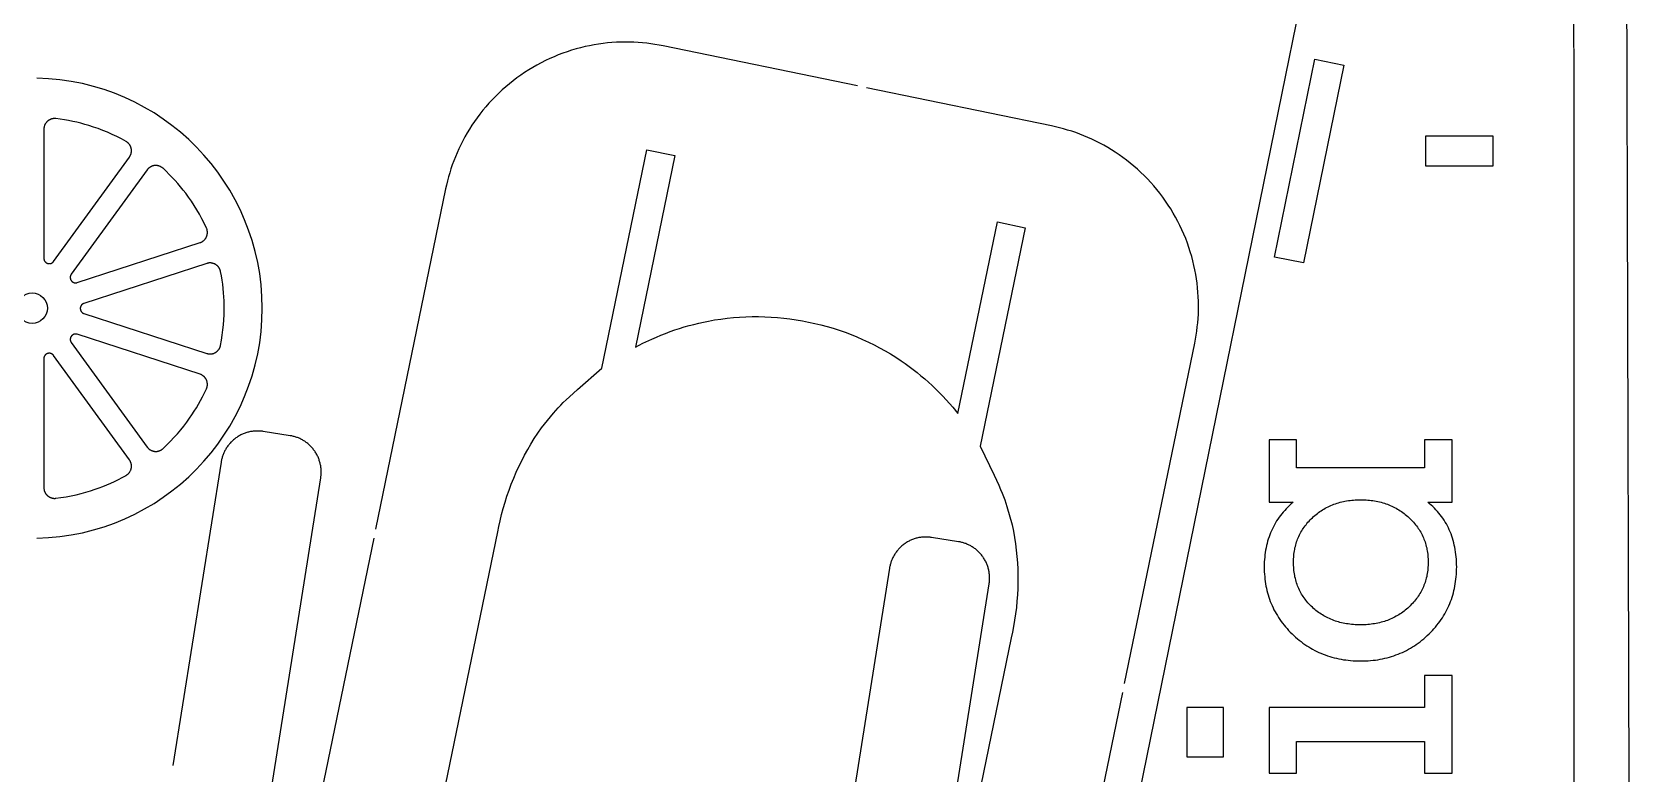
# Model space of a CAD drawing. Extents: x -2485 to -2143, y -68 to 535.
# Drawn here: x -2317.3 to -2142.6, y 356.3 to 436.9 of the extents above; entities that cross this region are included whole.
import ezdxf

# ---------------------------------------------------------------- set-up
doc = ezdxf.new("R2010")
doc.units = 0
doc.layers.add('Contorno', color=5, linetype='Continuous', true_color=0x0000ff)
doc.layers.add('Linha', color=1, linetype='Continuous')

msp = doc.modelspace()

# ---------------------------------------------------------------- linework, layer by layer
at = {"color": 7}
msp.add_lwpolyline([(-2482.28, 531.65), (-2146.82, 534.7, -0.416045), (-2144.29, 532.21), (-2142.6, -62.53, -0.412384), (-2145.07, -65.04), (-2480.54, -68.09, -0.416045), (-2483.06, -65.6), (-2484.75, 529.14, -0.412384)], format="xyb", close=True, dxfattribs=at)
at = {"layer": 'Contorno'}
for points in [[(-2149.75, 342.64), (-2149.76, 527.79)], [(-2168.05, 496.3), (-2199.35, 342.64)], [(-2227.62, 431.09), (-2248.73, 435.44), (-2249.17, 435.53), (-2249.61, 435.6), (-2250.06, 435.67), (-2250.51, 435.73), (-2250.97, 435.77), (-2251.43, 435.81), (-2251.89, 435.84), (-2252.36, 435.85), (-2252.84, 435.85), (-2253.31, 435.85), (-2253.79, 435.83), (-2254.28, 435.8), (-2254.76, 435.76), (-2255.25, 435.7), (-2255.74, 435.63), (-2256.23, 435.55), (-2256.71, 435.46), (-2257.2, 435.36), (-2257.69, 435.24), (-2258.18, 435.11), (-2258.67, 434.97), (-2259.15, 434.81), (-2259.63, 434.64), (-2260.11, 434.46), (-2260.58, 434.26), (-2261.05, 434.06), (-2261.52, 433.84), (-2261.98, 433.61), (-2262.44, 433.36), (-2262.89, 433.11), (-2263.33, 432.84), (-2263.77, 432.56), (-2264.19, 432.27), (-2264.61, 431.97), (-2265.03, 431.66), (-2265.43, 431.33), (-2265.83, 431), (-2266.21, 430.66), (-2266.59, 430.31), (-2266.95, 429.95), (-2267.31, 429.58), (-2267.66, 429.21), (-2267.99, 428.83), (-2268.31, 428.44), (-2268.63, 428.04), (-2268.93, 427.64), (-2269.22, 427.23), (-2269.5, 426.82), (-2269.76, 426.4), (-2270.02, 425.98), (-2270.26, 425.55), (-2270.49, 425.12), (-2270.71, 424.69), (-2270.92, 424.26), (-2271.11, 423.82), (-2271.29, 423.39), (-2271.47, 422.95), (-2271.63, 422.51), (-2271.78, 422.07), (-2271.91, 421.63), (-2272.04, 421.2), (-2272.16, 420.76), (-2272.26, 420.32), (-2272.36, 419.89), (-2279.97, 382.93)], [(-2198.58, 366.16), (-2190.96, 403.12), (-2190.88, 403.56), (-2190.8, 404), (-2190.73, 404.44), (-2190.68, 404.9), (-2190.63, 405.35), (-2190.59, 405.82), (-2190.57, 406.28), (-2190.55, 406.75), (-2190.55, 407.23), (-2190.56, 407.7), (-2190.58, 408.18), (-2190.61, 408.67), (-2190.65, 409.15), (-2190.7, 409.64), (-2190.77, 410.13), (-2190.85, 410.61), (-2190.94, 411.1), (-2191.05, 411.59), (-2191.16, 412.08), (-2191.29, 412.57), (-2191.44, 413.05), (-2191.59, 413.54), (-2191.76, 414.02), (-2191.94, 414.5), (-2192.14, 414.97), (-2192.35, 415.44), (-2192.57, 415.91), (-2192.8, 416.37), (-2193.04, 416.83), (-2193.3, 417.27), (-2193.56, 417.72), (-2193.84, 418.15), (-2194.13, 418.58), (-2194.44, 419), (-2194.75, 419.42), (-2195.07, 419.82), (-2195.4, 420.22), (-2195.74, 420.6), (-2196.09, 420.98), (-2196.45, 421.34), (-2196.82, 421.7), (-2197.19, 422.04), (-2197.58, 422.38), (-2197.97, 422.7), (-2198.36, 423.02), (-2198.77, 423.32), (-2199.17, 423.61), (-2199.59, 423.88), (-2200, 424.15), (-2200.42, 424.4), (-2200.85, 424.65), (-2201.28, 424.88), (-2201.71, 425.1), (-2202.14, 425.3), (-2202.58, 425.5), (-2203.02, 425.68), (-2203.45, 425.86), (-2203.89, 426.02), (-2204.33, 426.17), (-2204.77, 426.3), (-2205.21, 426.43), (-2205.64, 426.55), (-2206.08, 426.65), (-2206.51, 426.74), (-2226.64, 430.89)], [(-2275.19, 341.37), (-2266.69, 382.62), (-2266.57, 383.23), (-2266.44, 383.83), (-2266.28, 384.51), (-2266.1, 385.18), (-2265.9, 385.85), (-2265.69, 386.51), (-2265.46, 387.17), (-2265.22, 387.82), (-2264.96, 388.46), (-2264.69, 389.1), (-2264.4, 389.73), (-2264.09, 390.35), (-2263.77, 390.96), (-2263.43, 391.57), (-2263.08, 392.17), (-2262.72, 392.76), (-2262.34, 393.34), (-2261.94, 393.92), (-2260.63, 395.52), (-2260.37, 395.82), (-2260.11, 396.11), (-2259.85, 396.39), (-2259.57, 396.67), (-2259.26, 396.98), (-2258.9, 397.31), (-2258.01, 398.11), (-2255.37, 400.42), (-2250.48, 424.16), (-2247.45, 423.53), (-2251.74, 402.71), (-2250.94, 403.12), (-2249.96, 403.58), (-2249.46, 403.79), (-2248.96, 404), (-2248.46, 404.2), (-2247.95, 404.39), (-2247.44, 404.57), (-2246.93, 404.74), (-2246.42, 404.9), (-2245.9, 405.04), (-2245.38, 405.18), (-2244.86, 405.31), (-2244.33, 405.43), (-2243.8, 405.54), (-2243.13, 405.66), (-2242.45, 405.76), (-2241.77, 405.85), (-2241.09, 405.92), (-2240.41, 405.97), (-2239.73, 406), (-2239.04, 406.02), (-2238.36, 406.02), (-2237.67, 406), (-2236.99, 405.97), (-2236.3, 405.92), (-2235.62, 405.86), (-2234.94, 405.77), (-2234.26, 405.67), (-2233.58, 405.56), (-2232.91, 405.43), (-2232.24, 405.28), (-2231.57, 405.12), (-2230.91, 404.94), (-2230.25, 404.75), (-2229.6, 404.54), (-2228.95, 404.32), (-2228.31, 404.08), (-2227.68, 403.82), (-2227.05, 403.55), (-2226.42, 403.26), (-2225.81, 402.96), (-2225.2, 402.64), (-2224.6, 402.31), (-2224.01, 401.97), (-2223.43, 401.6), (-2222.86, 401.23), (-2222.42, 400.92), (-2221.98, 400.6), (-2221.55, 400.28), (-2221.13, 399.94), (-2220.71, 399.6), (-2220.3, 399.25), (-2219.89, 398.89), (-2219.5, 398.52), (-2219.11, 398.15), (-2218.72, 397.77), (-2218.34, 397.38), (-2217.97, 396.99), (-2217.61, 396.59), (-2217.26, 396.18), (-2216.69, 395.5), (-2212.4, 416.31), (-2209.37, 415.68), (-2214.26, 391.95), (-2212.75, 388.79), (-2212.25, 387.7), (-2212.05, 387.25), (-2211.88, 386.85), (-2211.74, 386.47), (-2211.61, 386.11), (-2211.49, 385.75), (-2211.37, 385.37), (-2210.79, 383.38), (-2210.65, 382.7), (-2210.54, 382.01), (-2210.43, 381.32), (-2210.35, 380.63), (-2210.28, 379.94), (-2210.23, 379.25), (-2210.2, 378.56), (-2210.18, 377.87), (-2210.18, 377.17), (-2210.19, 376.48), (-2210.23, 375.79), (-2210.28, 375.09), (-2210.34, 374.4), (-2210.43, 373.71), (-2210.53, 373.02), (-2210.65, 372.34), (-2210.76, 371.73), (-2210.89, 371.13), (-2219.39, 329.87)], [(-2292.37, 347.89), (-2285.92, 388.5), (-2285.91, 388.59), (-2285.9, 388.68), (-2285.89, 388.77), (-2285.88, 388.86), (-2285.88, 388.95), (-2285.87, 389.05), (-2285.87, 389.14), (-2285.87, 389.23), (-2285.88, 389.33), (-2285.88, 389.42), (-2285.89, 389.52), (-2285.9, 389.62), (-2285.92, 389.71), (-2285.93, 389.81), (-2285.95, 389.91), (-2285.97, 390), (-2285.99, 390.1), (-2286.02, 390.2), (-2286.05, 390.29), (-2286.08, 390.39), (-2286.11, 390.48), (-2286.14, 390.58), (-2286.18, 390.67), (-2286.22, 390.77), (-2286.27, 390.86), (-2286.31, 390.95), (-2286.36, 391.04), (-2286.41, 391.13), (-2286.46, 391.22), (-2286.52, 391.31), (-2286.58, 391.4), (-2286.64, 391.48), (-2286.7, 391.56), (-2286.76, 391.65), (-2286.83, 391.72), (-2286.9, 391.8), (-2286.97, 391.88), (-2287.04, 391.95), (-2287.11, 392.02), (-2287.19, 392.09), (-2287.26, 392.16), (-2287.34, 392.23), (-2287.42, 392.29), (-2287.5, 392.35), (-2287.58, 392.41), (-2287.67, 392.47), (-2287.75, 392.52), (-2287.84, 392.57), (-2287.92, 392.62), (-2288.01, 392.67), (-2288.1, 392.71), (-2288.18, 392.76), (-2288.27, 392.8), (-2288.36, 392.83), (-2288.45, 392.87), (-2288.54, 392.9), (-2288.63, 392.93), (-2288.72, 392.96), (-2288.8, 392.99), (-2288.89, 393.01), (-2288.98, 393.03), (-2289.07, 393.05), (-2289.16, 393.07), (-2289.25, 393.08), (-2292.17, 393.55), (-2292.26, 393.56), (-2292.35, 393.57), (-2292.44, 393.58), (-2292.53, 393.59), (-2292.62, 393.59), (-2292.71, 393.59), (-2292.81, 393.59), (-2292.9, 393.59), (-2292.99, 393.59), (-2293.09, 393.58), (-2293.19, 393.58), (-2293.28, 393.57), (-2293.38, 393.55), (-2293.47, 393.54), (-2293.57, 393.52), (-2293.67, 393.5), (-2293.77, 393.48), (-2293.86, 393.45), (-2293.96, 393.42), (-2294.05, 393.39), (-2294.15, 393.36), (-2294.25, 393.32), (-2294.34, 393.28), (-2294.43, 393.24), (-2294.53, 393.2), (-2294.62, 393.16), (-2294.71, 393.11), (-2294.8, 393.06), (-2294.89, 393), (-2294.98, 392.95), (-2295.06, 392.89), (-2295.15, 392.83), (-2295.23, 392.77), (-2295.31, 392.71), (-2295.39, 392.64), (-2295.47, 392.57), (-2295.55, 392.5), (-2295.62, 392.43), (-2295.69, 392.36), (-2295.76, 392.28), (-2295.83, 392.2), (-2295.89, 392.13), (-2295.96, 392.05), (-2296.02, 391.97), (-2296.08, 391.88), (-2296.13, 391.8), (-2296.19, 391.72), (-2296.24, 391.63), (-2296.29, 391.55), (-2296.34, 391.46), (-2296.38, 391.37), (-2296.42, 391.28), (-2296.46, 391.2), (-2296.5, 391.11), (-2296.54, 391.02), (-2296.57, 390.93), (-2296.6, 390.84), (-2296.63, 390.75), (-2296.65, 390.66), (-2296.68, 390.57), (-2296.7, 390.49), (-2296.72, 390.4), (-2296.73, 390.31), (-2296.75, 390.22), (-2301.98, 357.24)], [(-2280.17, 381.95), (-2287.99, 344)], [(-2218.53, 344), (-2213.3, 376.98), (-2213.29, 377.07), (-2213.27, 377.16), (-2213.27, 377.25), (-2213.26, 377.34), (-2213.25, 377.43), (-2213.25, 377.52), (-2213.25, 377.62), (-2213.25, 377.71), (-2213.25, 377.8), (-2213.26, 377.9), (-2213.27, 378), (-2213.28, 378.09), (-2213.29, 378.19), (-2213.31, 378.28), (-2213.32, 378.38), (-2213.35, 378.48), (-2213.37, 378.58), (-2213.39, 378.67), (-2213.42, 378.77), (-2213.45, 378.87), (-2213.49, 378.96), (-2213.52, 379.06), (-2213.56, 379.15), (-2213.6, 379.24), (-2213.64, 379.34), (-2213.69, 379.43), (-2213.74, 379.52), (-2213.79, 379.61), (-2213.84, 379.7), (-2213.9, 379.79), (-2213.95, 379.87), (-2214.01, 379.96), (-2214.07, 380.04), (-2214.14, 380.12), (-2214.2, 380.2), (-2214.27, 380.28), (-2214.34, 380.36), (-2214.41, 380.43), (-2214.49, 380.5), (-2214.56, 380.57), (-2214.64, 380.64), (-2214.72, 380.7), (-2214.8, 380.77), (-2214.88, 380.83), (-2214.96, 380.89), (-2215.04, 380.94), (-2215.13, 381), (-2215.21, 381.05), (-2215.3, 381.1), (-2215.38, 381.15), (-2215.47, 381.19), (-2215.56, 381.23), (-2215.65, 381.27), (-2215.74, 381.31), (-2215.82, 381.35), (-2215.91, 381.38), (-2216, 381.41), (-2216.09, 381.44), (-2216.18, 381.46), (-2216.27, 381.49), (-2216.36, 381.51), (-2216.45, 381.53), (-2216.53, 381.54), (-2216.62, 381.56), (-2219.55, 382.02), (-2219.63, 382.03), (-2219.72, 382.05), (-2219.81, 382.06), (-2219.9, 382.06), (-2220, 382.07), (-2220.09, 382.07), (-2220.18, 382.07), (-2220.28, 382.07), (-2220.37, 382.07), (-2220.47, 382.06), (-2220.56, 382.05), (-2220.66, 382.04), (-2220.75, 382.03), (-2220.85, 382.01), (-2220.95, 382), (-2221.04, 381.98), (-2221.14, 381.95), (-2221.24, 381.93), (-2221.33, 381.9), (-2221.43, 381.87), (-2221.53, 381.84), (-2221.62, 381.8), (-2221.72, 381.76), (-2221.81, 381.72), (-2221.9, 381.68), (-2222, 381.63), (-2222.09, 381.58), (-2222.18, 381.53), (-2222.27, 381.48), (-2222.35, 381.43), (-2222.44, 381.37), (-2222.52, 381.31), (-2222.61, 381.25), (-2222.69, 381.18), (-2222.77, 381.12), (-2222.85, 381.05), (-2222.92, 380.98), (-2223, 380.91), (-2223.07, 380.83), (-2223.14, 380.76), (-2223.2, 380.68), (-2223.27, 380.6), (-2223.33, 380.52), (-2223.39, 380.44), (-2223.45, 380.36), (-2223.51, 380.28), (-2223.56, 380.19), (-2223.62, 380.11), (-2223.67, 380.02), (-2223.71, 379.94), (-2223.76, 379.85), (-2223.8, 379.76), (-2223.84, 379.67), (-2223.88, 379.58), (-2223.91, 379.5), (-2223.94, 379.41), (-2223.97, 379.32), (-2224, 379.23), (-2224.03, 379.14), (-2224.05, 379.05), (-2224.07, 378.96), (-2224.09, 378.87), (-2224.11, 378.79), (-2224.12, 378.7), (-2230.57, 338.08)], [(-2206.6, 327.23), (-2198.78, 365.18)]]:
    msp.add_lwpolyline(points, dxfattribs=at)
for points in [[(-2182.28, 412.49), (-2177.9, 433.99), (-2174.76, 433.35), (-2179.14, 411.85)], [(-2165.89, 425.62), (-2165.89, 422.42), (-2158.55, 422.42), (-2158.55, 425.62)]]:
    msp.add_lwpolyline(points, close=True, dxfattribs=at)
msp.add_circle((-2317.28, 406.94), 1.65, dxfattribs=at)
msp.add_arc((-2317.28, 406.94), 25, 271.146, 88.854, dxfattribs=at)
at = {"layer": 'Linha'}
for points in [[(-2314.95, 427.54), (-2314.99, 427.54), (-2315.03, 427.53), (-2315.07, 427.53), (-2315.11, 427.52), (-2315.15, 427.51), (-2315.18, 427.5), (-2315.22, 427.48), (-2315.26, 427.47), (-2315.3, 427.45), (-2315.33, 427.44), (-2315.37, 427.42), (-2315.41, 427.4), (-2315.44, 427.38), (-2315.47, 427.36), (-2315.51, 427.34), (-2315.54, 427.32), (-2315.57, 427.29), (-2315.6, 427.27), (-2315.63, 427.24), (-2315.66, 427.21), (-2315.69, 427.18), (-2315.72, 427.15), (-2315.74, 427.12), (-2315.77, 427.09), (-2315.79, 427.06), (-2315.81, 427.03), (-2315.84, 426.99), (-2315.86, 426.96), (-2315.88, 426.92), (-2315.89, 426.89), (-2315.91, 426.85), (-2315.93, 426.81), (-2315.94, 426.78), (-2315.95, 426.74), (-2315.96, 426.7), (-2315.97, 426.66), (-2315.98, 426.62), (-2315.99, 426.58), (-2316, 426.54), (-2316, 426.5), (-2316.01, 426.46), (-2316.01, 426.42), (-2316.01, 426.38), (-2316.01, 412.36), (-2316.01, 412.34), (-2316.01, 412.32), (-2316.01, 412.3), (-2316, 412.28), (-2316, 412.26), (-2316, 412.24), (-2315.99, 412.22), (-2315.99, 412.2), (-2315.98, 412.18), (-2315.97, 412.16), (-2315.97, 412.14), (-2315.96, 412.12), (-2315.95, 412.1), (-2315.94, 412.09), (-2315.93, 412.07), (-2315.92, 412.05), (-2315.91, 412.03), (-2315.9, 412.02), (-2315.89, 412), (-2315.88, 411.99), (-2315.86, 411.97), (-2315.85, 411.96), (-2315.84, 411.94), (-2315.82, 411.93), (-2315.81, 411.92), (-2315.79, 411.9), (-2315.77, 411.89), (-2315.76, 411.88), (-2315.74, 411.87), (-2315.72, 411.86), (-2315.71, 411.85), (-2315.69, 411.84), (-2315.67, 411.83), (-2315.65, 411.82), (-2315.63, 411.81), (-2315.62, 411.81), (-2315.6, 411.8), (-2315.58, 411.79), (-2315.56, 411.79), (-2315.54, 411.79), (-2315.52, 411.78), (-2315.5, 411.78), (-2315.48, 411.78), (-2315.46, 411.78), (-2315.44, 411.77), (-2315.42, 411.77), (-2315.4, 411.78), (-2315.38, 411.78), (-2315.36, 411.78), (-2315.34, 411.78), (-2315.32, 411.78), (-2315.3, 411.79), (-2315.28, 411.79), (-2315.26, 411.8), (-2315.24, 411.8), (-2315.22, 411.81), (-2315.2, 411.82), (-2315.19, 411.83), (-2315.17, 411.84), (-2315.15, 411.84), (-2315.13, 411.85), (-2315.12, 411.86), (-2315.1, 411.88), (-2315.08, 411.89), (-2315.07, 411.9), (-2315.05, 411.91), (-2315.04, 411.92), (-2315.02, 411.94), (-2315.01, 411.95), (-2314.99, 411.97), (-2314.98, 411.98), (-2314.97, 412), (-2314.96, 412.01), (-2306.71, 423.36), (-2306.69, 423.39), (-2306.68, 423.41), (-2306.66, 423.44), (-2306.65, 423.46), (-2306.63, 423.49), (-2306.62, 423.52), (-2306.6, 423.54), (-2306.59, 423.57), (-2306.58, 423.6), (-2306.57, 423.63), (-2306.56, 423.66), (-2306.55, 423.69), (-2306.54, 423.72), (-2306.53, 423.75), (-2306.52, 423.78), (-2306.51, 423.81), (-2306.51, 423.84), (-2306.5, 423.87), (-2306.5, 423.9), (-2306.49, 423.93), (-2306.49, 423.96), (-2306.49, 423.99), (-2306.49, 424.02), (-2306.49, 424.05), (-2306.49, 424.09), (-2306.49, 424.12), (-2306.49, 424.15), (-2306.5, 424.18), (-2306.5, 424.21), (-2306.5, 424.24), (-2306.51, 424.27), (-2306.52, 424.3), (-2306.52, 424.32), (-2306.53, 424.35), (-2306.54, 424.38), (-2306.55, 424.41), (-2306.56, 424.44), (-2306.57, 424.47), (-2306.58, 424.5), (-2306.59, 424.53), (-2306.61, 424.55), (-2306.62, 424.58), (-2306.63, 424.61), (-2306.65, 424.64), (-2306.67, 424.66), (-2306.68, 424.69), (-2306.7, 424.71), (-2306.72, 424.74), (-2306.74, 424.76), (-2306.76, 424.79), (-2306.78, 424.81), (-2306.8, 424.83), (-2306.82, 424.86), (-2306.84, 424.88), (-2306.86, 424.9), (-2306.89, 424.92), (-2306.91, 424.94), (-2306.93, 424.96), (-2306.96, 424.98), (-2306.98, 425), (-2307.01, 425.01), (-2307.03, 425.03), (-2307.06, 425.05), (-2307.08, 425.06), (-2307.58, 425.33), (-2308.08, 425.59), (-2308.59, 425.82), (-2309.09, 426.05), (-2309.6, 426.26), (-2310.11, 426.45), (-2310.62, 426.62), (-2311.12, 426.79), (-2311.55, 426.91), (-2311.98, 427.03), (-2312.42, 427.14), (-2312.87, 427.24), (-2313.32, 427.33), (-2313.78, 427.41), (-2314.24, 427.48), (-2314.71, 427.54), (-2314.75, 427.54), (-2314.79, 427.55), (-2314.83, 427.55), (-2314.87, 427.55), (-2314.91, 427.54), (-2314.95, 427.54)], [(-2298.24, 415.17), (-2298.24, 415.21), (-2298.24, 415.24), (-2298.24, 415.27), (-2298.25, 415.3), (-2298.25, 415.33), (-2298.26, 415.36), (-2298.26, 415.39), (-2298.27, 415.42), (-2298.28, 415.45), (-2298.28, 415.48), (-2298.29, 415.51), (-2298.3, 415.54), (-2298.31, 415.57), (-2298.32, 415.6), (-2298.33, 415.62), (-2298.35, 415.65), (-2298.59, 416.16), (-2298.85, 416.66), (-2299.11, 417.15), (-2299.39, 417.63), (-2299.68, 418.1), (-2299.98, 418.55), (-2300.28, 418.99), (-2300.6, 419.42), (-2300.87, 419.77), (-2301.15, 420.12), (-2301.45, 420.47), (-2301.75, 420.81), (-2302.06, 421.15), (-2302.38, 421.48), (-2302.72, 421.81), (-2303.06, 422.14), (-2303.09, 422.16), (-2303.12, 422.19), (-2303.15, 422.21), (-2303.18, 422.24), (-2303.22, 422.26), (-2303.25, 422.28), (-2303.29, 422.3), (-2303.32, 422.32), (-2303.36, 422.34), (-2303.39, 422.35), (-2303.43, 422.37), (-2303.47, 422.38), (-2303.51, 422.39), (-2303.54, 422.41), (-2303.58, 422.41), (-2303.62, 422.42), (-2303.66, 422.43), (-2303.7, 422.44), (-2303.74, 422.44), (-2303.78, 422.44), (-2303.82, 422.44), (-2303.86, 422.45), (-2303.9, 422.44), (-2303.94, 422.44), (-2303.98, 422.44), (-2304.02, 422.43), (-2304.06, 422.43), (-2304.1, 422.42), (-2304.14, 422.41), (-2304.18, 422.4), (-2304.22, 422.39), (-2304.25, 422.37), (-2304.29, 422.36), (-2304.33, 422.34), (-2304.36, 422.32), (-2304.4, 422.31), (-2304.43, 422.29), (-2304.47, 422.27), (-2304.5, 422.24), (-2304.54, 422.22), (-2304.57, 422.2), (-2304.6, 422.17), (-2304.63, 422.14), (-2304.66, 422.12), (-2304.69, 422.09), (-2304.71, 422.06), (-2304.74, 422.03), (-2304.76, 422), (-2304.79, 421.97), (-2313.03, 410.62), (-2313.05, 410.6), (-2313.06, 410.58), (-2313.07, 410.57), (-2313.08, 410.55), (-2313.09, 410.53), (-2313.09, 410.51), (-2313.1, 410.5), (-2313.11, 410.48), (-2313.12, 410.46), (-2313.12, 410.44), (-2313.13, 410.42), (-2313.13, 410.4), (-2313.14, 410.38), (-2313.14, 410.36), (-2313.14, 410.34), (-2313.14, 410.32), (-2313.14, 410.3), (-2313.14, 410.28), (-2313.14, 410.26), (-2313.14, 410.24), (-2313.14, 410.22), (-2313.14, 410.2), (-2313.14, 410.18), (-2313.13, 410.16), (-2313.13, 410.14), (-2313.12, 410.12), (-2313.12, 410.1), (-2313.11, 410.08), (-2313.11, 410.07), (-2313.1, 410.05), (-2313.09, 410.03), (-2313.08, 410.01), (-2313.07, 409.99), (-2313.06, 409.98), (-2313.05, 409.96), (-2313.04, 409.94), (-2313.03, 409.93), (-2313.02, 409.91), (-2313, 409.89), (-2312.99, 409.88), (-2312.98, 409.87), (-2312.96, 409.85), (-2312.95, 409.84), (-2312.93, 409.82), (-2312.92, 409.81), (-2312.9, 409.8), (-2312.88, 409.79), (-2312.87, 409.78), (-2312.85, 409.77), (-2312.83, 409.76), (-2312.81, 409.75), (-2312.79, 409.74), (-2312.78, 409.73), (-2312.76, 409.73), (-2312.74, 409.72), (-2312.72, 409.72), (-2312.7, 409.71), (-2312.68, 409.71), (-2312.66, 409.7), (-2312.64, 409.7), (-2312.62, 409.7), (-2312.6, 409.7), (-2312.58, 409.69), (-2312.56, 409.69), (-2312.54, 409.69), (-2312.52, 409.7), (-2312.5, 409.7), (-2312.48, 409.7), (-2312.46, 409.7), (-2312.44, 409.71), (-2312.42, 409.71), (-2312.4, 409.72), (-2312.38, 409.72), (-2299.04, 414.06), (-2299.01, 414.07), (-2298.99, 414.08), (-2298.96, 414.09), (-2298.93, 414.1), (-2298.9, 414.11), (-2298.88, 414.13), (-2298.85, 414.14), (-2298.82, 414.16), (-2298.8, 414.17), (-2298.77, 414.19), (-2298.74, 414.21), (-2298.72, 414.22), (-2298.69, 414.24), (-2298.67, 414.26), (-2298.64, 414.28), (-2298.62, 414.3), (-2298.6, 414.32), (-2298.58, 414.34), (-2298.55, 414.37), (-2298.53, 414.39), (-2298.51, 414.41), (-2298.49, 414.44), (-2298.47, 414.46), (-2298.46, 414.49), (-2298.44, 414.51), (-2298.42, 414.54), (-2298.41, 414.56), (-2298.39, 414.59), (-2298.38, 414.62), (-2298.36, 414.64), (-2298.35, 414.67), (-2298.34, 414.7), (-2298.33, 414.72), (-2298.31, 414.75), (-2298.3, 414.78), (-2298.29, 414.81), (-2298.29, 414.84), (-2298.28, 414.87), (-2298.27, 414.9), (-2298.26, 414.93), (-2298.26, 414.96), (-2298.25, 414.99), (-2298.25, 415.02), (-2298.24, 415.05), (-2298.24, 415.08), (-2298.24, 415.11), (-2298.24, 415.14), (-2298.24, 415.17)], [(-2296.88, 411.15), (-2296.9, 411.18), (-2296.91, 411.22), (-2296.93, 411.26), (-2296.95, 411.29), (-2296.97, 411.32), (-2297, 411.36), (-2297.02, 411.39), (-2297.04, 411.42), (-2297.07, 411.45), (-2297.1, 411.48), (-2297.12, 411.51), (-2297.15, 411.54), (-2297.18, 411.57), (-2297.21, 411.59), (-2297.24, 411.62), (-2297.28, 411.64), (-2297.31, 411.66), (-2297.34, 411.68), (-2297.38, 411.7), (-2297.41, 411.72), (-2297.45, 411.74), (-2297.49, 411.76), (-2297.52, 411.77), (-2297.56, 411.79), (-2297.6, 411.8), (-2297.64, 411.81), (-2297.68, 411.82), (-2297.72, 411.83), (-2297.75, 411.84), (-2297.79, 411.84), (-2297.83, 411.85), (-2297.87, 411.85), (-2297.91, 411.85), (-2297.95, 411.85), (-2297.99, 411.85), (-2298.03, 411.85), (-2298.07, 411.85), (-2298.11, 411.84), (-2298.15, 411.84), (-2298.19, 411.83), (-2298.23, 411.82), (-2298.27, 411.81), (-2298.31, 411.8), (-2311.65, 407.46), (-2311.67, 407.46), (-2311.69, 407.45), (-2311.71, 407.44), (-2311.72, 407.43), (-2311.74, 407.42), (-2311.76, 407.41), (-2311.78, 407.4), (-2311.79, 407.39), (-2311.81, 407.38), (-2311.83, 407.37), (-2311.84, 407.36), (-2311.86, 407.34), (-2311.87, 407.33), (-2311.89, 407.32), (-2311.9, 407.3), (-2311.91, 407.29), (-2311.92, 407.27), (-2311.94, 407.26), (-2311.95, 407.24), (-2311.96, 407.22), (-2311.97, 407.21), (-2311.98, 407.19), (-2311.99, 407.17), (-2312, 407.15), (-2312.01, 407.13), (-2312.01, 407.12), (-2312.02, 407.1), (-2312.03, 407.08), (-2312.03, 407.06), (-2312.04, 407.04), (-2312.04, 407.02), (-2312.04, 407), (-2312.05, 406.98), (-2312.05, 406.96), (-2312.05, 406.94), (-2312.05, 406.92), (-2312.05, 406.9), (-2312.05, 406.88), (-2312.05, 406.86), (-2312.05, 406.84), (-2312.04, 406.82), (-2312.04, 406.8), (-2312.04, 406.78), (-2312.03, 406.76), (-2312.03, 406.74), (-2312.02, 406.72), (-2312.01, 406.7), (-2312.01, 406.69), (-2312, 406.67), (-2311.99, 406.65), (-2311.98, 406.63), (-2311.97, 406.61), (-2311.96, 406.6), (-2311.95, 406.58), (-2311.94, 406.56), (-2311.92, 406.55), (-2311.91, 406.53), (-2311.9, 406.52), (-2311.89, 406.5), (-2311.87, 406.49), (-2311.86, 406.47), (-2311.84, 406.46), (-2311.83, 406.45), (-2311.81, 406.44), (-2311.79, 406.43), (-2311.78, 406.42), (-2311.76, 406.4), (-2311.74, 406.4), (-2311.72, 406.39), (-2311.71, 406.38), (-2311.69, 406.37), (-2311.67, 406.36), (-2311.65, 406.36), (-2298.31, 402.02), (-2298.28, 402.01), (-2298.25, 402), (-2298.22, 402), (-2298.19, 401.99), (-2298.16, 401.98), (-2298.13, 401.98), (-2298.1, 401.97), (-2298.07, 401.97), (-2298.04, 401.97), (-2298.01, 401.97), (-2297.98, 401.97), (-2297.95, 401.96), (-2297.92, 401.97), (-2297.89, 401.97), (-2297.85, 401.97), (-2297.82, 401.97), (-2297.79, 401.98), (-2297.76, 401.98), (-2297.73, 401.99), (-2297.7, 401.99), (-2297.67, 402), (-2297.64, 402.01), (-2297.61, 402.01), (-2297.58, 402.02), (-2297.55, 402.03), (-2297.52, 402.05), (-2297.5, 402.06), (-2297.47, 402.07), (-2297.44, 402.08), (-2297.41, 402.1), (-2297.39, 402.11), (-2297.36, 402.12), (-2297.34, 402.14), (-2297.31, 402.16), (-2297.29, 402.17), (-2297.26, 402.19), (-2297.24, 402.21), (-2297.21, 402.23), (-2297.19, 402.25), (-2297.17, 402.27), (-2297.14, 402.29), (-2297.12, 402.31), (-2297.1, 402.33), (-2297.08, 402.36), (-2297.06, 402.38), (-2297.04, 402.4), (-2297.02, 402.43), (-2297, 402.45), (-2296.98, 402.48), (-2296.97, 402.5), (-2296.95, 402.53), (-2296.93, 402.56), (-2296.92, 402.59), (-2296.91, 402.61), (-2296.89, 402.64), (-2296.88, 402.67), (-2296.87, 402.7), (-2296.86, 402.73), (-2296.85, 402.76), (-2296.84, 402.78), (-2296.83, 402.81), (-2296.82, 402.84), (-2296.81, 402.87), (-2296.81, 402.9), (-2296.71, 403.46), (-2296.62, 404.01), (-2296.55, 404.57), (-2296.49, 405.12), (-2296.45, 405.66), (-2296.42, 406.21), (-2296.41, 406.74), (-2296.42, 407.27), (-2296.43, 407.72), (-2296.45, 408.17), (-2296.48, 408.62), (-2296.53, 409.07), (-2296.58, 409.53), (-2296.65, 409.99), (-2296.72, 410.45), (-2296.81, 410.92), (-2296.82, 410.96), (-2296.83, 411), (-2296.84, 411.03), (-2296.85, 411.07), (-2296.86, 411.11), (-2296.88, 411.15)], [(-2304.77, 391.83), (-2304.75, 391.81), (-2304.73, 391.78), (-2304.71, 391.76), (-2304.69, 391.74), (-2304.67, 391.72), (-2304.65, 391.69), (-2304.63, 391.67), (-2304.6, 391.65), (-2304.58, 391.63), (-2304.56, 391.61), (-2304.53, 391.59), (-2304.51, 391.58), (-2304.48, 391.56), (-2304.45, 391.54), (-2304.43, 391.53), (-2304.4, 391.51), (-2304.37, 391.5), (-2304.34, 391.48), (-2304.32, 391.47), (-2304.29, 391.46), (-2304.26, 391.45), (-2304.23, 391.44), (-2304.2, 391.43), (-2304.17, 391.42), (-2304.14, 391.41), (-2304.11, 391.4), (-2304.08, 391.4), (-2304.05, 391.39), (-2304.02, 391.39), (-2303.99, 391.38), (-2303.96, 391.38), (-2303.93, 391.38), (-2303.9, 391.37), (-2303.87, 391.37), (-2303.84, 391.37), (-2303.81, 391.37), (-2303.78, 391.38), (-2303.75, 391.38), (-2303.72, 391.38), (-2303.69, 391.38), (-2303.66, 391.39), (-2303.63, 391.39), (-2303.6, 391.4), (-2303.57, 391.41), (-2303.54, 391.42), (-2303.51, 391.42), (-2303.48, 391.43), (-2303.45, 391.44), (-2303.42, 391.46), (-2303.39, 391.47), (-2303.36, 391.48), (-2303.33, 391.49), (-2303.31, 391.51), (-2303.28, 391.52), (-2303.25, 391.54), (-2303.23, 391.55), (-2303.2, 391.57), (-2303.18, 391.59), (-2303.15, 391.61), (-2303.13, 391.62), (-2303.1, 391.64), (-2303.08, 391.66), (-2303.06, 391.68), (-2302.65, 392.07), (-2302.25, 392.47), (-2301.87, 392.88), (-2301.5, 393.29), (-2301.14, 393.71), (-2300.81, 394.13), (-2300.48, 394.56), (-2300.17, 394.99), (-2299.92, 395.36), (-2299.67, 395.73), (-2299.43, 396.12), (-2299.2, 396.51), (-2298.98, 396.91), (-2298.76, 397.32), (-2298.55, 397.74), (-2298.35, 398.17), (-2298.33, 398.21), (-2298.31, 398.24), (-2298.3, 398.28), (-2298.29, 398.32), (-2298.28, 398.36), (-2298.27, 398.4), (-2298.26, 398.44), (-2298.25, 398.47), (-2298.25, 398.51), (-2298.24, 398.55), (-2298.24, 398.59), (-2298.24, 398.63), (-2298.24, 398.67), (-2298.24, 398.71), (-2298.24, 398.75), (-2298.25, 398.79), (-2298.25, 398.83), (-2298.26, 398.87), (-2298.27, 398.91), (-2298.28, 398.95), (-2298.29, 398.99), (-2298.3, 399.03), (-2298.31, 399.07), (-2298.33, 399.1), (-2298.34, 399.14), (-2298.36, 399.18), (-2298.38, 399.21), (-2298.4, 399.25), (-2298.42, 399.28), (-2298.44, 399.31), (-2298.47, 399.35), (-2298.49, 399.38), (-2298.52, 399.41), (-2298.54, 399.44), (-2298.57, 399.47), (-2298.6, 399.5), (-2298.63, 399.52), (-2298.66, 399.55), (-2298.69, 399.58), (-2298.72, 399.6), (-2298.76, 399.62), (-2298.79, 399.64), (-2298.82, 399.66), (-2298.86, 399.68), (-2298.89, 399.7), (-2298.93, 399.72), (-2298.97, 399.73), (-2299.01, 399.75), (-2299.04, 399.76), (-2312.38, 404.1), (-2312.4, 404.1), (-2312.42, 404.11), (-2312.44, 404.11), (-2312.46, 404.12), (-2312.48, 404.12), (-2312.5, 404.12), (-2312.52, 404.12), (-2312.54, 404.12), (-2312.56, 404.12), (-2312.58, 404.12), (-2312.6, 404.12), (-2312.62, 404.12), (-2312.64, 404.12), (-2312.66, 404.12), (-2312.68, 404.11), (-2312.7, 404.11), (-2312.72, 404.1), (-2312.74, 404.1), (-2312.76, 404.09), (-2312.78, 404.08), (-2312.79, 404.08), (-2312.81, 404.07), (-2312.83, 404.06), (-2312.85, 404.05), (-2312.87, 404.04), (-2312.88, 404.03), (-2312.9, 404.02), (-2312.92, 404.01), (-2312.93, 403.99), (-2312.95, 403.98), (-2312.96, 403.97), (-2312.98, 403.95), (-2312.99, 403.94), (-2313, 403.92), (-2313.02, 403.91), (-2313.03, 403.89), (-2313.04, 403.88), (-2313.05, 403.86), (-2313.06, 403.84), (-2313.07, 403.83), (-2313.08, 403.81), (-2313.09, 403.79), (-2313.1, 403.77), (-2313.11, 403.75), (-2313.11, 403.73), (-2313.12, 403.72), (-2313.12, 403.7), (-2313.13, 403.68), (-2313.13, 403.66), (-2313.14, 403.64), (-2313.14, 403.62), (-2313.14, 403.6), (-2313.14, 403.58), (-2313.14, 403.56), (-2313.14, 403.54), (-2313.14, 403.52), (-2313.14, 403.5), (-2313.14, 403.48), (-2313.14, 403.46), (-2313.14, 403.44), (-2313.13, 403.42), (-2313.13, 403.4), (-2313.12, 403.38), (-2313.12, 403.36), (-2313.11, 403.34), (-2313.1, 403.32), (-2313.09, 403.3), (-2313.09, 403.29), (-2313.08, 403.27), (-2313.07, 403.25), (-2313.06, 403.23), (-2313.05, 403.22), (-2313.03, 403.2), (-2304.79, 391.85), (-2304.77, 391.83)], [(-2314.8, 386.27), (-2314.77, 386.27), (-2314.74, 386.28), (-2314.71, 386.28), (-2314.15, 386.35), (-2313.59, 386.44), (-2313.04, 386.55), (-2312.5, 386.66), (-2311.97, 386.79), (-2311.45, 386.94), (-2310.93, 387.09), (-2310.43, 387.26), (-2310.01, 387.41), (-2309.59, 387.57), (-2309.17, 387.74), (-2308.75, 387.92), (-2308.33, 388.11), (-2307.91, 388.32), (-2307.5, 388.53), (-2307.08, 388.76), (-2307.05, 388.78), (-2307.02, 388.8), (-2306.98, 388.82), (-2306.95, 388.85), (-2306.92, 388.87), (-2306.89, 388.9), (-2306.86, 388.92), (-2306.83, 388.95), (-2306.8, 388.98), (-2306.77, 389.01), (-2306.75, 389.04), (-2306.72, 389.07), (-2306.7, 389.1), (-2306.68, 389.14), (-2306.66, 389.17), (-2306.64, 389.21), (-2306.62, 389.24), (-2306.6, 389.28), (-2306.58, 389.31), (-2306.57, 389.35), (-2306.55, 389.39), (-2306.54, 389.43), (-2306.53, 389.46), (-2306.52, 389.5), (-2306.51, 389.54), (-2306.5, 389.58), (-2306.5, 389.62), (-2306.49, 389.66), (-2306.49, 389.7), (-2306.49, 389.74), (-2306.49, 389.78), (-2306.49, 389.82), (-2306.49, 389.86), (-2306.5, 389.9), (-2306.5, 389.94), (-2306.51, 389.98), (-2306.52, 390.02), (-2306.53, 390.06), (-2306.54, 390.1), (-2306.55, 390.14), (-2306.56, 390.17), (-2306.58, 390.21), (-2306.59, 390.25), (-2306.61, 390.28), (-2306.63, 390.32), (-2306.65, 390.36), (-2306.67, 390.39), (-2306.69, 390.42), (-2306.71, 390.46), (-2314.96, 401.8), (-2314.97, 401.82), (-2314.98, 401.84), (-2314.99, 401.85), (-2315.01, 401.87), (-2315.02, 401.88), (-2315.04, 401.89), (-2315.05, 401.91), (-2315.07, 401.92), (-2315.08, 401.93), (-2315.1, 401.94), (-2315.12, 401.95), (-2315.13, 401.96), (-2315.15, 401.97), (-2315.17, 401.98), (-2315.19, 401.99), (-2315.2, 402), (-2315.22, 402.01), (-2315.24, 402.01), (-2315.26, 402.02), (-2315.28, 402.03), (-2315.3, 402.03), (-2315.32, 402.03), (-2315.34, 402.04), (-2315.36, 402.04), (-2315.38, 402.04), (-2315.4, 402.04), (-2315.42, 402.04), (-2315.44, 402.04), (-2315.46, 402.04), (-2315.48, 402.04), (-2315.5, 402.04), (-2315.52, 402.04), (-2315.54, 402.03), (-2315.56, 402.03), (-2315.58, 402.02), (-2315.6, 402.02), (-2315.62, 402.01), (-2315.63, 402.01), (-2315.65, 402), (-2315.67, 401.99), (-2315.69, 401.98), (-2315.71, 401.97), (-2315.72, 401.96), (-2315.74, 401.95), (-2315.76, 401.94), (-2315.77, 401.93), (-2315.79, 401.92), (-2315.81, 401.9), (-2315.82, 401.89), (-2315.84, 401.88), (-2315.85, 401.86), (-2315.86, 401.85), (-2315.88, 401.83), (-2315.89, 401.82), (-2315.9, 401.8), (-2315.91, 401.78), (-2315.92, 401.77), (-2315.93, 401.75), (-2315.94, 401.73), (-2315.95, 401.71), (-2315.96, 401.7), (-2315.97, 401.68), (-2315.97, 401.66), (-2315.98, 401.64), (-2315.99, 401.62), (-2315.99, 401.6), (-2316, 401.58), (-2316, 401.56), (-2316, 401.54), (-2316.01, 401.52), (-2316.01, 401.5), (-2316.01, 401.48), (-2316.01, 401.46), (-2316.01, 387.44), (-2316.01, 387.41), (-2316.01, 387.38), (-2316, 387.35), (-2316, 387.32), (-2316, 387.29), (-2315.99, 387.25), (-2315.99, 387.22), (-2315.98, 387.19), (-2315.98, 387.16), (-2315.97, 387.13), (-2315.96, 387.1), (-2315.95, 387.07), (-2315.94, 387.05), (-2315.93, 387.02), (-2315.92, 386.99), (-2315.91, 386.96), (-2315.89, 386.93), (-2315.88, 386.9), (-2315.86, 386.88), (-2315.85, 386.85), (-2315.83, 386.82), (-2315.82, 386.8), (-2315.8, 386.77), (-2315.78, 386.74), (-2315.76, 386.72), (-2315.74, 386.7), (-2315.72, 386.67), (-2315.7, 386.65), (-2315.68, 386.63), (-2315.66, 386.61), (-2315.64, 386.59), (-2315.62, 386.57), (-2315.6, 386.55), (-2315.57, 386.53), (-2315.55, 386.51), (-2315.52, 386.49), (-2315.5, 386.47), (-2315.47, 386.46), (-2315.45, 386.44), (-2315.42, 386.42), (-2315.39, 386.41), (-2315.37, 386.4), (-2315.34, 386.38), (-2315.31, 386.37), (-2315.28, 386.36), (-2315.25, 386.35), (-2315.22, 386.34), (-2315.19, 386.33), (-2315.16, 386.32), (-2315.13, 386.31), (-2315.1, 386.3), (-2315.07, 386.29), (-2315.04, 386.29), (-2315.01, 386.28), (-2314.98, 386.28), (-2314.95, 386.28), (-2314.92, 386.27), (-2314.89, 386.27), (-2314.86, 386.27), (-2314.83, 386.27), (-2314.8, 386.27)]]:
    msp.add_lwpolyline(points, dxfattribs=at)
for points in [[(-2172.66, 368.6), (-2172.39, 368.61), (-2172.12, 368.63), (-2171.85, 368.65), (-2171.59, 368.67), (-2171.33, 368.7), (-2171.07, 368.74), (-2170.81, 368.79), (-2170.56, 368.83), (-2170.31, 368.89), (-2170.06, 368.95), (-2169.81, 369.01), (-2169.57, 369.09), (-2169.33, 369.16), (-2169.1, 369.25), (-2168.86, 369.34), (-2168.63, 369.43), (-2168.4, 369.53), (-2168.18, 369.64), (-2167.96, 369.75), (-2167.74, 369.87), (-2167.52, 369.99), (-2167.31, 370.12), (-2167.09, 370.25), (-2166.89, 370.39), (-2166.68, 370.54), (-2166.48, 370.69), (-2166.28, 370.85), (-2166.08, 371.01), (-2165.89, 371.18), (-2165.69, 371.36), (-2165.5, 371.54), (-2165.32, 371.72), (-2165.14, 371.91), (-2164.97, 372.1), (-2164.8, 372.29), (-2164.64, 372.49), (-2164.49, 372.69), (-2164.34, 372.89), (-2164.19, 373.09), (-2164.05, 373.3), (-2163.92, 373.51), (-2163.8, 373.72), (-2163.68, 373.94), (-2163.56, 374.16), (-2163.45, 374.38), (-2163.35, 374.6), (-2163.25, 374.83), (-2163.16, 375.06), (-2163.08, 375.29), (-2163, 375.52), (-2162.93, 375.76), (-2162.86, 376), (-2162.8, 376.24), (-2162.74, 376.49), (-2162.69, 376.74), (-2162.65, 376.99), (-2162.61, 377.24), (-2162.58, 377.5), (-2162.55, 377.76), (-2162.53, 378.02), (-2162.52, 378.28), (-2162.51, 378.55), (-2162.5, 378.82), (-2162.51, 379.1), (-2162.52, 379.38), (-2162.53, 379.65), (-2162.55, 379.92), (-2162.58, 380.18), (-2162.62, 380.44), (-2162.66, 380.7), (-2162.7, 380.95), (-2162.76, 381.2), (-2162.82, 381.45), (-2162.88, 381.69), (-2162.95, 381.93), (-2163.03, 382.17), (-2163.11, 382.4), (-2163.2, 382.63), (-2163.3, 382.85), (-2163.4, 383.07), (-2163.51, 383.29), (-2163.62, 383.5), (-2163.74, 383.7), (-2163.87, 383.91), (-2164, 384.1), (-2164.14, 384.3), (-2164.28, 384.49), (-2164.43, 384.67), (-2164.59, 384.85), (-2164.75, 385.03), (-2164.92, 385.2), (-2165.09, 385.37), (-2165.27, 385.53), (-2165.45, 385.69), (-2165.64, 385.84), (-2162.99, 385.84), (-2162.99, 392.62), (-2165.98, 392.62), (-2165.98, 389.59), (-2179.89, 389.59), (-2179.89, 392.62), (-2182.88, 392.62), (-2182.88, 385.84), (-2180.27, 385.84), (-2180.47, 385.67), (-2180.65, 385.5), (-2180.83, 385.32), (-2181.01, 385.15), (-2181.18, 384.96), (-2181.34, 384.78), (-2181.5, 384.59), (-2181.65, 384.4), (-2181.79, 384.21), (-2181.93, 384.01), (-2182.06, 383.81), (-2182.18, 383.6), (-2182.3, 383.4), (-2182.42, 383.19), (-2182.52, 382.97), (-2182.63, 382.75), (-2182.72, 382.53), (-2182.81, 382.31), (-2182.89, 382.08), (-2182.97, 381.85), (-2183.04, 381.62), (-2183.1, 381.38), (-2183.16, 381.14), (-2183.21, 380.9), (-2183.26, 380.65), (-2183.3, 380.4), (-2183.33, 380.14), (-2183.36, 379.89), (-2183.38, 379.62), (-2183.4, 379.36), (-2183.41, 379.09), (-2183.41, 378.82), (-2183.41, 378.55), (-2183.4, 378.29), (-2183.38, 378.02), (-2183.36, 377.76), (-2183.34, 377.5), (-2183.3, 377.25), (-2183.27, 376.99), (-2183.22, 376.74), (-2183.17, 376.5), (-2183.12, 376.25), (-2183.05, 376.01), (-2182.99, 375.77), (-2182.91, 375.53), (-2182.83, 375.3), (-2182.75, 375.07), (-2182.66, 374.84), (-2182.56, 374.61), (-2182.45, 374.39), (-2182.35, 374.17), (-2182.23, 373.95), (-2182.11, 373.74), (-2181.98, 373.53), (-2181.85, 373.32), (-2181.71, 373.11), (-2181.57, 372.9), (-2181.42, 372.7), (-2181.26, 372.5), (-2181.1, 372.31), (-2180.93, 372.11), (-2180.76, 371.92), (-2180.58, 371.73), (-2180.39, 371.55), (-2180.2, 371.37), (-2180.01, 371.19), (-2179.81, 371.02), (-2179.61, 370.86), (-2179.41, 370.7), (-2179.21, 370.55), (-2179, 370.4), (-2178.79, 370.26), (-2178.58, 370.12), (-2178.36, 369.99), (-2178.15, 369.87), (-2177.92, 369.75), (-2177.7, 369.64), (-2177.48, 369.53), (-2177.25, 369.43), (-2177.02, 369.34), (-2176.78, 369.25), (-2176.54, 369.17), (-2176.3, 369.09), (-2176.06, 369.02), (-2175.82, 368.95), (-2175.57, 368.89), (-2175.32, 368.83), (-2175.06, 368.79), (-2174.81, 368.74), (-2174.55, 368.71), (-2174.29, 368.67), (-2174.02, 368.65), (-2173.75, 368.63), (-2173.48, 368.61), (-2173.21, 368.6), (-2172.94, 368.6)], [(-2173.14, 372.53), (-2173.33, 372.53), (-2173.53, 372.54), (-2173.72, 372.55), (-2173.91, 372.57), (-2174.1, 372.59), (-2174.28, 372.62), (-2174.47, 372.64), (-2174.65, 372.67), (-2174.82, 372.71), (-2175, 372.75), (-2175.18, 372.79), (-2175.35, 372.84), (-2175.52, 372.89), (-2175.68, 372.94), (-2175.85, 373), (-2176.01, 373.06), (-2176.17, 373.13), (-2176.33, 373.2), (-2176.49, 373.27), (-2176.64, 373.35), (-2176.79, 373.43), (-2176.94, 373.51), (-2177.09, 373.6), (-2177.23, 373.69), (-2177.38, 373.78), (-2177.52, 373.88), (-2177.65, 373.98), (-2177.79, 374.09), (-2177.92, 374.2), (-2178.06, 374.31), (-2178.18, 374.43), (-2178.31, 374.55), (-2178.43, 374.67), (-2178.55, 374.8), (-2178.66, 374.93), (-2178.77, 375.05), (-2178.88, 375.19), (-2178.98, 375.32), (-2179.08, 375.45), (-2179.17, 375.59), (-2179.26, 375.73), (-2179.35, 375.87), (-2179.43, 376.02), (-2179.51, 376.16), (-2179.58, 376.31), (-2179.65, 376.46), (-2179.72, 376.61), (-2179.78, 376.76), (-2179.84, 376.92), (-2179.89, 377.08), (-2179.94, 377.24), (-2179.99, 377.4), (-2180.03, 377.57), (-2180.07, 377.73), (-2180.1, 377.9), (-2180.13, 378.07), (-2180.16, 378.25), (-2180.18, 378.42), (-2180.2, 378.6), (-2180.21, 378.78), (-2180.22, 378.96), (-2180.23, 379.14), (-2180.23, 379.33), (-2180.23, 379.51), (-2180.22, 379.69), (-2180.21, 379.87), (-2180.2, 380.04), (-2180.18, 380.21), (-2180.16, 380.39), (-2180.13, 380.55), (-2180.1, 380.72), (-2180.07, 380.89), (-2180.03, 381.05), (-2179.99, 381.21), (-2179.94, 381.37), (-2179.89, 381.53), (-2179.84, 381.69), (-2179.78, 381.84), (-2179.72, 381.99), (-2179.65, 382.14), (-2179.58, 382.29), (-2179.51, 382.44), (-2179.43, 382.58), (-2179.34, 382.73), (-2179.26, 382.87), (-2179.17, 383.01), (-2179.07, 383.14), (-2178.97, 383.28), (-2178.87, 383.41), (-2178.77, 383.55), (-2178.66, 383.67), (-2178.54, 383.8), (-2178.42, 383.93), (-2178.3, 384.05), (-2178.17, 384.17), (-2178.04, 384.29), (-2177.91, 384.41), (-2177.78, 384.52), (-2177.64, 384.63), (-2177.5, 384.73), (-2177.36, 384.83), (-2177.22, 384.93), (-2177.07, 385.02), (-2176.93, 385.11), (-2176.78, 385.2), (-2176.63, 385.28), (-2176.47, 385.36), (-2176.32, 385.43), (-2176.16, 385.5), (-2176, 385.57), (-2175.84, 385.63), (-2175.67, 385.69), (-2175.5, 385.74), (-2175.34, 385.79), (-2175.16, 385.84), (-2174.99, 385.89), (-2174.81, 385.93), (-2174.64, 385.96), (-2174.46, 385.99), (-2174.27, 386.02), (-2174.09, 386.05), (-2173.9, 386.07), (-2173.71, 386.08), (-2173.52, 386.1), (-2173.33, 386.11), (-2173.13, 386.11), (-2172.94, 386.11), (-2172.74, 386.11), (-2172.54, 386.11), (-2172.35, 386.1), (-2172.16, 386.08), (-2171.97, 386.07), (-2171.78, 386.05), (-2171.6, 386.02), (-2171.42, 385.99), (-2171.23, 385.96), (-2171.06, 385.93), (-2170.88, 385.89), (-2170.71, 385.84), (-2170.53, 385.79), (-2170.36, 385.74), (-2170.2, 385.69), (-2170.03, 385.63), (-2169.87, 385.57), (-2169.71, 385.5), (-2169.55, 385.43), (-2169.39, 385.36), (-2169.24, 385.28), (-2169.08, 385.2), (-2168.93, 385.11), (-2168.79, 385.02), (-2168.64, 384.93), (-2168.5, 384.83), (-2168.35, 384.73), (-2168.21, 384.63), (-2168.08, 384.52), (-2167.94, 384.41), (-2167.81, 384.29), (-2167.68, 384.17), (-2167.55, 384.05), (-2167.43, 383.93), (-2167.31, 383.8), (-2167.19, 383.67), (-2167.08, 383.55), (-2166.97, 383.41), (-2166.87, 383.28), (-2166.77, 383.14), (-2166.67, 383.01), (-2166.58, 382.87), (-2166.5, 382.73), (-2166.41, 382.58), (-2166.33, 382.44), (-2166.26, 382.29), (-2166.19, 382.14), (-2166.12, 381.99), (-2166.06, 381.84), (-2166, 381.69), (-2165.94, 381.53), (-2165.89, 381.37), (-2165.85, 381.21), (-2165.8, 381.05), (-2165.76, 380.89), (-2165.73, 380.72), (-2165.7, 380.55), (-2165.67, 380.39), (-2165.65, 380.21), (-2165.63, 380.04), (-2165.62, 379.87), (-2165.61, 379.69), (-2165.6, 379.51), (-2165.6, 379.33), (-2165.6, 379.15), (-2165.61, 378.97), (-2165.62, 378.79), (-2165.63, 378.62), (-2165.65, 378.45), (-2165.67, 378.27), (-2165.7, 378.1), (-2165.73, 377.94), (-2165.76, 377.77), (-2165.8, 377.61), (-2165.85, 377.45), (-2165.89, 377.29), (-2165.94, 377.13), (-2166, 376.97), (-2166.06, 376.82), (-2166.12, 376.66), (-2166.19, 376.51), (-2166.26, 376.36), (-2166.33, 376.22), (-2166.41, 376.07), (-2166.5, 375.93), (-2166.58, 375.79), (-2166.67, 375.65), (-2166.77, 375.51), (-2166.87, 375.37), (-2166.97, 375.24), (-2167.08, 375.11), (-2167.19, 374.98), (-2167.31, 374.85), (-2167.43, 374.72), (-2167.55, 374.6), (-2167.68, 374.47), (-2167.81, 374.35), (-2167.94, 374.24), (-2168.08, 374.13), (-2168.21, 374.02), (-2168.35, 373.91), (-2168.5, 373.81), (-2168.64, 373.71), (-2168.79, 373.62), (-2168.93, 373.53), (-2169.08, 373.45), (-2169.24, 373.36), (-2169.39, 373.29), (-2169.55, 373.21), (-2169.71, 373.14), (-2169.87, 373.07), (-2170.03, 373.01), (-2170.2, 372.95), (-2170.36, 372.9), (-2170.53, 372.85), (-2170.71, 372.8), (-2170.88, 372.75), (-2171.06, 372.71), (-2171.23, 372.68), (-2171.42, 372.65), (-2171.6, 372.62), (-2171.78, 372.59), (-2171.97, 372.57), (-2172.16, 372.55), (-2172.35, 372.54), (-2172.54, 372.53), (-2172.74, 372.53), (-2172.94, 372.52)], [(-2182.88, 363.53), (-2182.88, 356.41), (-2179.89, 356.41), (-2179.89, 359.84), (-2165.98, 359.84), (-2165.98, 356.41), (-2162.99, 356.41), (-2162.99, 367.01), (-2165.98, 367.01), (-2165.98, 363.53)], [(-2191.83, 363.53), (-2191.83, 358.19), (-2187.82, 358.19), (-2187.82, 363.53)]]:
    msp.add_lwpolyline(points, close=True, dxfattribs=at)

doc.saveas('drawing.dxf')
